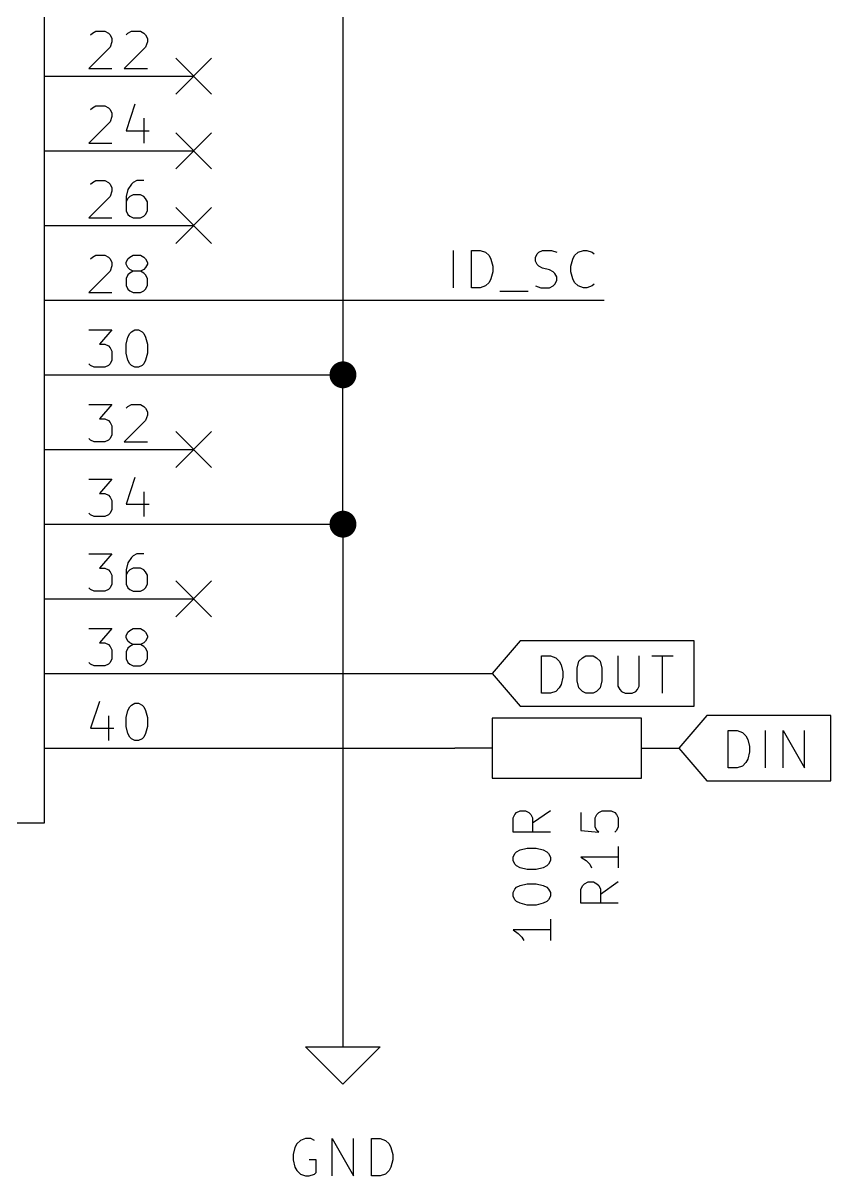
# Model space of a CAD drawing. Extents: x 0.4 to 11.3, y -7.9 to -0.4.
# Drawn here: x 2.621 to 3.704, y -3.523 to -1.979 of the extents above; entities that cross this region are included whole.
import ezdxf

# ---------------------------------------------------------------- set-up
doc = ezdxf.new("R2010")
doc.units = 0
doc.header["$MEASUREMENT"] = 0
for name, color, linetype in [('BLUE2', 5, 'CONTINUOUS'), ('CYAN2', 4, 'CONTINUOUS'), ('GRAY1', 251, 'CONTINUOUS'), ('GREEN3', 91, 'CONTINUOUS'), ('RED2', 1, 'CONTINUOUS'), ('RED3', 11, 'CONTINUOUS')]:
    doc.layers.add(name, color=color, linetype=linetype)

msp = doc.modelspace()

# ---------------------------------------------------------------- linework, layer by layer
at = {"layer": 'BLUE2', "linetype": 'CONTINUOUS'}
for p, q in [((2.826, -2.026), (2.874, -2.074)), ((2.874, -2.026), (2.826, -2.074)), ((2.826, -2.126), (2.874, -2.174)), ((2.874, -2.126), (2.826, -2.174)), ((2.826, -2.226), (2.874, -2.274)), ((2.874, -2.226), (2.826, -2.274)), ((2.826, -2.526), (2.874, -2.574)), ((2.874, -2.526), (2.826, -2.574)), ((2.826, -2.726), (2.874, -2.774)), ((2.874, -2.726), (2.826, -2.774))]:
    msp.add_line(p, q, dxfattribs=at)
at = {"layer": 'CYAN2', "linetype": 'CONTINUOUS'}
for p, q in [((3.2778, -3.0434), (3.2802, -3.0387)), ((3.2778, -3.0434), (3.2802, -3.0387)), ((3.2802, -3.0387), (3.2826, -3.0363)), ((3.2802, -3.0387), (3.2826, -3.0363)), ((3.2826, -3.0363), (3.2873, -3.0339)), ((3.2826, -3.0363), (3.2873, -3.0339)), ((3.2873, -3.0339), (3.2945, -3.0339)), ((3.2873, -3.0339), (3.2945, -3.0339)), ((3.2945, -3.0339), (3.2992, -3.0363)), ((3.2945, -3.0339), (3.2992, -3.0363)), ((3.2992, -3.0363), (3.3016, -3.0387)), ((3.2992, -3.0363), (3.3016, -3.0387)), ((3.3016, -3.0387), (3.304, -3.0434)), ((3.3016, -3.0387), (3.304, -3.0434)), ((3.3278, -3.0339), (3.304, -3.0506)), ((3.3278, -3.0339), (3.304, -3.0506)), ((3.3688, -3.0363), (3.3688, -3.0601)), ((3.3688, -3.0363), (3.3688, -3.0601)), ((3.3878, -3.0434), (3.3902, -3.0387)), ((3.3878, -3.0434), (3.3902, -3.0387)), ((3.3902, -3.0387), (3.3926, -3.0363)), ((3.3902, -3.0387), (3.3926, -3.0363)), ((3.3926, -3.0363), (3.3974, -3.0339)), ((3.3926, -3.0363), (3.3974, -3.0339)), ((3.3974, -3.0339), (3.4093, -3.0339)), ((3.3974, -3.0339), (3.4093, -3.0339)), ((3.4093, -3.0339), (3.414, -3.0363)), ((3.4093, -3.0339), (3.414, -3.0363)), ((3.414, -3.0363), (3.4164, -3.0387)), ((3.414, -3.0363), (3.4164, -3.0387)), ((3.4164, -3.0387), (3.4188, -3.0434)), ((3.4164, -3.0387), (3.4188, -3.0434)), ((3.2778, -3.0625), (3.2778, -3.0434)), ((3.2778, -3.0625), (3.2778, -3.0434)), ((3.304, -3.0434), (3.304, -3.0625)), ((3.304, -3.0434), (3.304, -3.0625)), ((3.3878, -3.0553), (3.3878, -3.0434)), ((3.3878, -3.0553), (3.3878, -3.0434)), ((3.3902, -3.0601), (3.3878, -3.0553)), ((3.3902, -3.0601), (3.3878, -3.0553)), ((3.4188, -3.0553), (3.4164, -3.0601)), ((3.4188, -3.0553), (3.4164, -3.0601)), ((3.4188, -3.0434), (3.4188, -3.0553)), ((3.4188, -3.0434), (3.4188, -3.0553)), ((3.3278, -3.0625), (3.2778, -3.0625)), ((3.3278, -3.0625), (3.2778, -3.0625)), ((3.3688, -3.0601), (3.3926, -3.0625)), ((3.3688, -3.0601), (3.3926, -3.0625)), ((3.3926, -3.0625), (3.3902, -3.0601)), ((3.3926, -3.0625), (3.3902, -3.0601)), ((3.4164, -3.0601), (3.414, -3.0625)), ((3.4164, -3.0601), (3.414, -3.0625)), ((3.2826, -3.0887), (3.2873, -3.0863)), ((3.2826, -3.0887), (3.2873, -3.0863)), ((3.2873, -3.0863), (3.2968, -3.0839)), ((3.2873, -3.0863), (3.2968, -3.0839)), ((3.2968, -3.0839), (3.3088, -3.0839)), ((3.2968, -3.0839), (3.3088, -3.0839)), ((3.3088, -3.0839), (3.3183, -3.0863)), ((3.3088, -3.0839), (3.3183, -3.0863)), ((3.3183, -3.0863), (3.323, -3.0887)), ((3.3183, -3.0863), (3.323, -3.0887)), ((3.4188, -3.0815), (3.4188, -3.1101)), ((3.4188, -3.0815), (3.4188, -3.1101)), ((3.2778, -3.0958), (3.2802, -3.091)), ((3.2778, -3.0958), (3.2802, -3.091)), ((3.2778, -3.1006), (3.2778, -3.0958)), ((3.2778, -3.1006), (3.2778, -3.0958)), ((3.2802, -3.1053), (3.2778, -3.1006)), ((3.2802, -3.1053), (3.2778, -3.1006)), ((3.2802, -3.091), (3.2826, -3.0887)), ((3.2802, -3.091), (3.2826, -3.0887)), ((3.323, -3.0887), (3.3254, -3.091)), ((3.323, -3.0887), (3.3254, -3.091)), ((3.3254, -3.091), (3.3278, -3.0958)), ((3.3254, -3.091), (3.3278, -3.0958)), ((3.3278, -3.1006), (3.3254, -3.1053)), ((3.3278, -3.1006), (3.3254, -3.1053)), ((3.3278, -3.0958), (3.3278, -3.1006)), ((3.3278, -3.0958), (3.3278, -3.1006)), ((3.4188, -3.0958), (3.3688, -3.0958)), ((3.3688, -3.0958), (3.3759, -3.1006)), ((3.4188, -3.0958), (3.3688, -3.0958)), ((3.3688, -3.0958), (3.3759, -3.1006)), ((3.3759, -3.1006), (3.3807, -3.1053)), ((3.3759, -3.1006), (3.3807, -3.1053)), ((3.2826, -3.1077), (3.2802, -3.1053)), ((3.2826, -3.1077), (3.2802, -3.1053)), ((3.2873, -3.1101), (3.2826, -3.1077)), ((3.2873, -3.1101), (3.2826, -3.1077)), ((3.2968, -3.1125), (3.2873, -3.1101)), ((3.2968, -3.1125), (3.2873, -3.1101)), ((3.3088, -3.1125), (3.2968, -3.1125)), ((3.3088, -3.1125), (3.2968, -3.1125)), ((3.3183, -3.1101), (3.3088, -3.1125)), ((3.3183, -3.1101), (3.3088, -3.1125)), ((3.323, -3.1077), (3.3183, -3.1101)), ((3.323, -3.1077), (3.3183, -3.1101)), ((3.3254, -3.1053), (3.323, -3.1077)), ((3.3254, -3.1053), (3.323, -3.1077)), ((3.3807, -3.1053), (3.3831, -3.1101)), ((3.3807, -3.1053), (3.3831, -3.1101)), ((3.2826, -3.1363), (3.2873, -3.1339)), ((3.2826, -3.1363), (3.2873, -3.1339)), ((3.2873, -3.1339), (3.2968, -3.1315)), ((3.2873, -3.1339), (3.2968, -3.1315)), ((3.2968, -3.1315), (3.3088, -3.1315)), ((3.2968, -3.1315), (3.3088, -3.1315)), ((3.3088, -3.1315), (3.3183, -3.1339)), ((3.3088, -3.1315), (3.3183, -3.1339)), ((3.3183, -3.1339), (3.323, -3.1363)), ((3.3183, -3.1339), (3.323, -3.1363)), ((3.3688, -3.1387), (3.3712, -3.1339)), ((3.3688, -3.1387), (3.3712, -3.1339)), ((3.3712, -3.1339), (3.3736, -3.1315)), ((3.3712, -3.1339), (3.3736, -3.1315)), ((3.3736, -3.1315), (3.3783, -3.1291)), ((3.3736, -3.1315), (3.3783, -3.1291)), ((3.3783, -3.1291), (3.3855, -3.1291)), ((3.3783, -3.1291), (3.3855, -3.1291)), ((3.3855, -3.1291), (3.3902, -3.1315)), ((3.3855, -3.1291), (3.3902, -3.1315)), ((3.3902, -3.1315), (3.3926, -3.1339)), ((3.3902, -3.1315), (3.3926, -3.1339)), ((3.3926, -3.1339), (3.395, -3.1387)), ((3.3926, -3.1339), (3.395, -3.1387)), ((3.4188, -3.1291), (3.395, -3.1458)), ((3.4188, -3.1291), (3.395, -3.1458)), ((3.2778, -3.1434), (3.2802, -3.1387)), ((3.2778, -3.1434), (3.2802, -3.1387)), ((3.2778, -3.1482), (3.2778, -3.1434)), ((3.2778, -3.1482), (3.2778, -3.1434)), ((3.2802, -3.1529), (3.2778, -3.1482)), ((3.2802, -3.1529), (3.2778, -3.1482)), ((3.2802, -3.1387), (3.2826, -3.1363)), ((3.2802, -3.1387), (3.2826, -3.1363)), ((3.323, -3.1363), (3.3254, -3.1387)), ((3.323, -3.1363), (3.3254, -3.1387)), ((3.3254, -3.1387), (3.3278, -3.1434)), ((3.3254, -3.1387), (3.3278, -3.1434)), ((3.3278, -3.1482), (3.3254, -3.1529)), ((3.3278, -3.1482), (3.3254, -3.1529)), ((3.3278, -3.1434), (3.3278, -3.1482)), ((3.3278, -3.1434), (3.3278, -3.1482)), ((3.3688, -3.1577), (3.3688, -3.1387)), ((3.3688, -3.1577), (3.3688, -3.1387)), ((3.395, -3.1387), (3.395, -3.1577)), ((3.395, -3.1387), (3.395, -3.1577)), ((3.2826, -3.1553), (3.2802, -3.1529)), ((3.2826, -3.1553), (3.2802, -3.1529)), ((3.2873, -3.1577), (3.2826, -3.1553)), ((3.2873, -3.1577), (3.2826, -3.1553)), ((3.2968, -3.1601), (3.2873, -3.1577)), ((3.2968, -3.1601), (3.2873, -3.1577)), ((3.3088, -3.1601), (3.2968, -3.1601)), ((3.3088, -3.1601), (3.2968, -3.1601)), ((3.3183, -3.1577), (3.3088, -3.1601)), ((3.3183, -3.1577), (3.3088, -3.1601)), ((3.323, -3.1553), (3.3183, -3.1577)), ((3.323, -3.1553), (3.3183, -3.1577)), ((3.3254, -3.1529), (3.323, -3.1553)), ((3.3254, -3.1529), (3.323, -3.1553)), ((3.4188, -3.1577), (3.3688, -3.1577)), ((3.4188, -3.1577), (3.3688, -3.1577)), ((3.3278, -3.1791), (3.3278, -3.2077)), ((3.3278, -3.1791), (3.3278, -3.2077)), ((3.3278, -3.1934), (3.2778, -3.1934)), ((3.2778, -3.1934), (3.2849, -3.1982)), ((3.3278, -3.1934), (3.2778, -3.1934)), ((3.2778, -3.1934), (3.2849, -3.1982)), ((3.2849, -3.1982), (3.2897, -3.2029)), ((3.2849, -3.1982), (3.2897, -3.2029)), ((3.2897, -3.2029), (3.2921, -3.2077)), ((3.2897, -3.2029), (3.2921, -3.2077)), ((3, -3.4728), (2.9929, -3.4752)), ((3.0071, -3.4728), (3, -3.4728)), ((3.0119, -3.4752), (3.0071, -3.4728)), ((3.0357, -3.5228), (3.0357, -3.4728)), ((3.0357, -3.4728), (3.0643, -3.5228)), ((3.0643, -3.5228), (3.0643, -3.4728)), ((3.0881, -3.5228), (3.0881, -3.4728)), ((3.0881, -3.4728), (3.1, -3.4728)), ((3.1, -3.4728), (3.1071, -3.4752)), ((2.9857, -3.4847), (2.9833, -3.4942)), ((2.9881, -3.4799), (2.9857, -3.4847)), ((2.9929, -3.4752), (2.9881, -3.4799)), ((3.1071, -3.4752), (3.1119, -3.4799)), ((3.1119, -3.4799), (3.1143, -3.4847)), ((3.1143, -3.4847), (3.1167, -3.4942)), ((2.9833, -3.4942), (2.9833, -3.5014)), ((2.9833, -3.5014), (2.9857, -3.5109)), ((3.0143, -3.5014), (3.0048, -3.5014)), ((3.0143, -3.518), (3.0143, -3.5014)), ((3.1167, -3.5014), (3.1143, -3.5109)), ((3.1167, -3.4942), (3.1167, -3.5014)), ((2.9857, -3.5109), (2.9881, -3.5157)), ((2.9881, -3.5157), (2.9929, -3.5204)), ((3.0119, -3.5204), (3.0143, -3.518)), ((3.1119, -3.5157), (3.1071, -3.5204)), ((3.1143, -3.5109), (3.1119, -3.5157)), ((2.9929, -3.5204), (3, -3.5228)), ((3, -3.5228), (3.0048, -3.5228)), ((3.0048, -3.5228), (3.0119, -3.5204)), ((3.1, -3.5228), (3.0881, -3.5228)), ((3.1071, -3.5204), (3.1, -3.5228))]:
    msp.add_line(p, q, dxfattribs=at)
at = {"layer": 'GRAY1', "linetype": 'CONTINUOUS'}
for p, q in [((3.1983, -2.3333), (3.1983, -2.2833)), ((3.2221, -2.3333), (3.2221, -2.2833)), ((3.2221, -2.2833), (3.234, -2.2833)), ((3.234, -2.2833), (3.2411, -2.2857)), ((3.3126, -2.2857), (3.3173, -2.2833)), ((3.3173, -2.2833), (3.3292, -2.2833)), ((3.3292, -2.2833), (3.3364, -2.2857)), ((3.3649, -2.2857), (3.3721, -2.2833)), ((3.3721, -2.2833), (3.3768, -2.2833)), ((3.3768, -2.2833), (3.384, -2.2857)), ((3.2411, -2.2857), (3.2459, -2.2904)), ((3.2459, -2.2904), (3.2483, -2.2952)), ((3.2483, -2.2952), (3.2506, -2.3047)), ((3.3078, -2.2928), (3.3102, -2.2881)), ((3.3078, -2.2976), (3.3078, -2.2928)), ((3.3102, -2.3023), (3.3078, -2.2976)), ((3.3102, -2.2881), (3.3126, -2.2857)), ((3.3554, -2.3047), (3.3578, -2.2952)), ((3.3578, -2.2952), (3.3602, -2.2904)), ((3.3602, -2.2904), (3.3649, -2.2857)), ((3.384, -2.2857), (3.3864, -2.2881)), ((3.2506, -2.3119), (3.2483, -2.3214)), ((3.2506, -2.3047), (3.2506, -2.3119)), ((3.3126, -2.3047), (3.3102, -2.3023)), ((3.3173, -2.3071), (3.3126, -2.3047)), ((3.3268, -2.3095), (3.3173, -2.3071)), ((3.3316, -2.3119), (3.3268, -2.3095)), ((3.334, -2.3143), (3.3316, -2.3119)), ((3.3364, -2.319), (3.334, -2.3143)), ((3.3554, -2.3119), (3.3554, -2.3047)), ((3.3578, -2.3214), (3.3554, -2.3119)), ((3.2411, -2.3309), (3.234, -2.3333)), ((3.2459, -2.3262), (3.2411, -2.3309)), ((3.2483, -2.3214), (3.2459, -2.3262)), ((3.3078, -2.3309), (3.3149, -2.3333)), ((3.3268, -2.3333), (3.3316, -2.3309)), ((3.3316, -2.3309), (3.334, -2.3285)), ((3.334, -2.3285), (3.3364, -2.3238)), ((3.3364, -2.3238), (3.3364, -2.319)), ((3.3602, -2.3262), (3.3578, -2.3214)), ((3.3649, -2.3309), (3.3602, -2.3262)), ((3.3721, -2.3333), (3.3649, -2.3309)), ((3.384, -2.3309), (3.3768, -2.3333)), ((3.3864, -2.3285), (3.384, -2.3309)), ((3.234, -2.3333), (3.2221, -2.3333)), ((3.2602, -2.3381), (3.2983, -2.3381)), ((3.3149, -2.3333), (3.3268, -2.3333)), ((3.3768, -2.3333), (3.3721, -2.3333))]:
    msp.add_line(p, q, dxfattribs=at)
at = {"layer": 'GREEN3', "linetype": 'CONTINUOUS'}
for p, q in [((3.05, -1.95), (3.05, -2.45)), ((2.85, -2.35), (3.4, -2.35)), ((2.85, -2.45), (3.05, -2.45)), ((3.05, -2.65), (3.05, -2.45)), ((2.85, -2.65), (3.05, -2.65)), ((3.05, -2.65), (3.05, -3.3)), ((2.85, -2.85), (3.25, -2.85)), ((2.85, -2.95), (3.2, -2.95))]:
    msp.add_line(p, q, dxfattribs=at)
at = {"layer": 'GREEN3', "const_width": 0.018}
for points in [[(3.041, -2.45, 1), (3.059, -2.45, 1)], [(3.041, -2.65, 1), (3.059, -2.65, 1)]]:
    msp.add_lwpolyline(points, format="xyb", close=True, dxfattribs=at)
at = {"layer": 'RED2', "linetype": 'CONTINUOUS'}
for p, q in [((2.65, -3.05), (2.65, -0.95)), ((2.65, -2.05), (2.85, -2.05)), ((2.65, -2.05), (2.85, -2.05)), ((2.65, -2.15), (2.85, -2.15)), ((2.65, -2.15), (2.85, -2.15)), ((2.65, -2.25), (2.85, -2.25)), ((2.65, -2.25), (2.85, -2.25)), ((2.65, -2.35), (2.85, -2.35)), ((2.65, -2.35), (2.85, -2.35)), ((2.65, -2.45), (2.85, -2.45)), ((2.65, -2.45), (2.85, -2.45)), ((2.65, -2.55), (2.85, -2.55)), ((2.65, -2.55), (2.85, -2.55)), ((2.65, -2.65), (2.85, -2.65)), ((2.65, -2.65), (2.85, -2.65)), ((2.65, -2.75), (2.85, -2.75)), ((2.65, -2.75), (2.85, -2.75)), ((3.2875, -2.8062), (3.25, -2.85)), ((3.5204, -2.8062), (3.2875, -2.8062)), ((3.5204, -2.85), (3.5204, -2.8062)), ((3.316, -2.8764), (3.316, -2.8264)), ((3.316, -2.8264), (3.3279, -2.8264)), ((3.3279, -2.8264), (3.3351, -2.8288)), ((3.3351, -2.8288), (3.3398, -2.8335)), ((3.3398, -2.8335), (3.3422, -2.8383)), ((3.3422, -2.8383), (3.3446, -2.8478)), ((3.3636, -2.843), (3.366, -2.8335)), ((3.366, -2.8335), (3.3708, -2.8288)), ((3.3708, -2.8288), (3.3755, -2.8264)), ((3.3755, -2.8264), (3.3851, -2.8264)), ((3.3851, -2.8264), (3.3898, -2.8288)), ((3.3898, -2.8288), (3.3946, -2.8335)), ((3.3946, -2.8335), (3.397, -2.843)), ((3.4184, -2.8264), (3.4184, -2.8669)), ((3.447, -2.8669), (3.447, -2.8264)), ((3.4636, -2.8264), (3.4922, -2.8264)), ((3.4779, -2.8764), (3.4779, -2.8264)), ((2.65, -2.85), (2.85, -2.85)), ((2.65, -2.85), (2.85, -2.85)), ((3.25, -2.85), (3.2875, -2.8938)), ((3.3446, -2.8549), (3.3422, -2.8645)), ((3.3446, -2.8478), (3.3446, -2.8549)), ((3.3636, -2.8597), (3.3636, -2.843)), ((3.397, -2.843), (3.397, -2.8597)), ((3.5204, -2.8938), (3.5204, -2.85)), ((3.3398, -2.8692), (3.3351, -2.874)), ((3.3422, -2.8645), (3.3398, -2.8692)), ((3.366, -2.8692), (3.3636, -2.8597)), ((3.3708, -2.874), (3.366, -2.8692)), ((3.3946, -2.8692), (3.3898, -2.874)), ((3.397, -2.8597), (3.3946, -2.8692)), ((3.4184, -2.8669), (3.4208, -2.8716)), ((3.4446, -2.8716), (3.447, -2.8669)), ((3.3279, -2.8764), (3.316, -2.8764)), ((3.3351, -2.874), (3.3279, -2.8764)), ((3.3755, -2.8764), (3.3708, -2.874)), ((3.3851, -2.8764), (3.3755, -2.8764)), ((3.3898, -2.874), (3.3851, -2.8764)), ((3.4208, -2.8716), (3.4232, -2.874)), ((3.4232, -2.874), (3.4279, -2.8764)), ((3.4279, -2.8764), (3.4374, -2.8764)), ((3.4374, -2.8764), (3.4422, -2.874)), ((3.4422, -2.874), (3.4446, -2.8716)), ((3.2875, -2.8938), (3.5204, -2.8938)), ((3.25, -2.91), (3.25, -2.99)), ((3.45, -2.91), (3.25, -2.91)), ((3.45, -2.99), (3.45, -2.91)), ((3.5375, -2.9062), (3.5, -2.95)), ((3.7037, -2.9062), (3.5375, -2.9062)), ((3.7037, -2.95), (3.7037, -2.9062)), ((3.566, -2.9764), (3.566, -2.9264)), ((3.566, -2.9264), (3.5779, -2.9264)), ((3.5779, -2.9264), (3.5851, -2.9288)), ((3.5851, -2.9288), (3.5898, -2.9335)), ((3.616, -2.9764), (3.616, -2.9264)), ((3.6398, -2.9764), (3.6398, -2.9264)), ((3.6398, -2.9264), (3.6684, -2.9764)), ((3.6684, -2.9764), (3.6684, -2.9264)), ((3.5898, -2.9335), (3.5922, -2.9383)), ((3.5922, -2.9383), (3.5946, -2.9478)), ((3.5946, -2.9478), (3.5946, -2.9549)), ((2.65, -2.95), (2.85, -2.95)), ((2.65, -2.95), (2.85, -2.95)), ((3.25, -2.95), (3.2, -2.95)), ((3.25, -2.95), (3.2, -2.95)), ((3.45, -2.95), (3.5, -2.95)), ((3.45, -2.95), (3.5, -2.95)), ((3.5, -2.95), (3.5375, -2.9938)), ((3.5946, -2.9549), (3.5922, -2.9645)), ((3.7037, -2.9938), (3.7037, -2.95)), ((3.5779, -2.9764), (3.566, -2.9764)), ((3.5851, -2.974), (3.5779, -2.9764)), ((3.5898, -2.9692), (3.5851, -2.974)), ((3.5922, -2.9645), (3.5898, -2.9692)), ((3.25, -2.99), (3.45, -2.99)), ((3.5375, -2.9938), (3.7037, -2.9938)), ((1.15, -3.05), (2.65, -3.05)), ((3.05, -3.3), (3.05, -3.35)), ((3.05, -3.4), (3, -3.35)), ((3, -3.35), (3.05, -3.35)), ((3.05, -3.35), (3.1, -3.35)), ((3.1, -3.35), (3.05, -3.4))]:
    msp.add_line(p, q, dxfattribs=at)
at = {"layer": 'RED3', "linetype": 'CONTINUOUS'}
for p, q in [((2.7143, -1.9923), (2.719, -1.9899)), ((2.7143, -1.9923), (2.719, -1.9899)), ((2.719, -1.9899), (2.731, -1.9899)), ((2.719, -1.9899), (2.731, -1.9899)), ((2.731, -1.9899), (2.7357, -1.9923)), ((2.731, -1.9899), (2.7357, -1.9923)), ((2.7619, -1.9923), (2.7667, -1.9899)), ((2.7619, -1.9923), (2.7667, -1.9899)), ((2.7667, -1.9899), (2.7786, -1.9899)), ((2.7667, -1.9899), (2.7786, -1.9899)), ((2.7786, -1.9899), (2.7833, -1.9923)), ((2.7786, -1.9899), (2.7833, -1.9923)), ((2.7119, -1.9946), (2.7143, -1.9923)), ((2.7119, -1.9946), (2.7143, -1.9923)), ((2.7357, -1.9923), (2.7381, -1.9946)), ((2.7357, -1.9923), (2.7381, -1.9946)), ((2.7381, -1.9946), (2.7405, -1.9994)), ((2.7381, -1.9946), (2.7405, -1.9994)), ((2.7405, -2.0042), (2.7381, -2.0113)), ((2.7405, -2.0042), (2.7381, -2.0113)), ((2.7405, -1.9994), (2.7405, -2.0042)), ((2.7405, -1.9994), (2.7405, -2.0042)), ((2.7595, -1.9946), (2.7619, -1.9923)), ((2.7595, -1.9946), (2.7619, -1.9923)), ((2.7833, -1.9923), (2.7857, -1.9946)), ((2.7833, -1.9923), (2.7857, -1.9946)), ((2.7857, -1.9946), (2.7881, -1.9994)), ((2.7857, -1.9946), (2.7881, -1.9994)), ((2.7881, -2.0042), (2.7857, -2.0113)), ((2.7881, -2.0042), (2.7857, -2.0113)), ((2.7881, -1.9994), (2.7881, -2.0042)), ((2.7881, -1.9994), (2.7881, -2.0042)), ((2.7381, -2.0113), (2.7095, -2.0399)), ((2.7381, -2.0113), (2.7095, -2.0399)), ((2.7857, -2.0113), (2.7571, -2.0399)), ((2.7857, -2.0113), (2.7571, -2.0399)), ((2.7095, -2.0399), (2.7405, -2.0399)), ((2.7095, -2.0399), (2.7405, -2.0399)), ((2.7571, -2.0399), (2.7881, -2.0399)), ((2.7571, -2.0399), (2.7881, -2.0399)), ((2.7119, -2.0946), (2.7143, -2.0923)), ((2.7119, -2.0946), (2.7143, -2.0923)), ((2.7143, -2.0923), (2.719, -2.0899)), ((2.7143, -2.0923), (2.719, -2.0899)), ((2.719, -2.0899), (2.731, -2.0899)), ((2.719, -2.0899), (2.731, -2.0899)), ((2.731, -2.0899), (2.7357, -2.0923)), ((2.731, -2.0899), (2.7357, -2.0923)), ((2.7357, -2.0923), (2.7381, -2.0946)), ((2.7357, -2.0923), (2.7381, -2.0946)), ((2.7381, -2.0946), (2.7405, -2.0994)), ((2.7381, -2.0946), (2.7405, -2.0994)), ((2.7405, -2.0994), (2.7405, -2.1042)), ((2.7405, -2.0994), (2.7405, -2.1042)), ((2.7714, -2.0875), (2.7595, -2.1232)), ((2.7714, -2.0875), (2.7595, -2.1232)), ((2.7381, -2.1113), (2.7095, -2.1399)), ((2.7381, -2.1113), (2.7095, -2.1399)), ((2.7405, -2.1042), (2.7381, -2.1113)), ((2.7405, -2.1042), (2.7381, -2.1113)), ((2.7833, -2.1065), (2.7833, -2.1399)), ((2.7833, -2.1065), (2.7833, -2.1399)), ((2.7595, -2.1232), (2.7905, -2.1232)), ((2.7595, -2.1232), (2.7905, -2.1232)), ((2.7095, -2.1399), (2.7405, -2.1399)), ((2.7095, -2.1399), (2.7405, -2.1399)), ((2.7119, -2.1946), (2.7143, -2.1923)), ((2.7119, -2.1946), (2.7143, -2.1923)), ((2.7143, -2.1923), (2.719, -2.1899)), ((2.7143, -2.1923), (2.719, -2.1899)), ((2.719, -2.1899), (2.731, -2.1899)), ((2.719, -2.1899), (2.731, -2.1899)), ((2.731, -2.1899), (2.7357, -2.1923)), ((2.731, -2.1899), (2.7357, -2.1923)), ((2.7357, -2.1923), (2.7381, -2.1946)), ((2.7357, -2.1923), (2.7381, -2.1946)), ((2.769, -2.1923), (2.7667, -2.1946)), ((2.769, -2.1923), (2.7667, -2.1946)), ((2.7738, -2.1899), (2.769, -2.1923)), ((2.7738, -2.1899), (2.769, -2.1923)), ((2.7833, -2.1899), (2.7738, -2.1899)), ((2.7833, -2.1899), (2.7738, -2.1899)), ((2.7381, -2.1946), (2.7405, -2.1994)), ((2.7381, -2.1946), (2.7405, -2.1994)), ((2.7405, -2.2042), (2.7381, -2.2113)), ((2.7405, -2.2042), (2.7381, -2.2113)), ((2.7405, -2.1994), (2.7405, -2.2042)), ((2.7405, -2.1994), (2.7405, -2.2042)), ((2.7619, -2.2018), (2.7595, -2.2113)), ((2.7619, -2.2018), (2.7595, -2.2113)), ((2.7667, -2.1946), (2.7619, -2.2018)), ((2.7667, -2.1946), (2.7619, -2.2018)), ((2.7381, -2.2113), (2.7095, -2.2399)), ((2.7381, -2.2113), (2.7095, -2.2399)), ((2.7595, -2.2113), (2.7595, -2.2304)), ((2.7595, -2.2113), (2.7595, -2.2304)), ((2.7619, -2.2137), (2.7595, -2.2184)), ((2.7619, -2.2137), (2.7595, -2.2184)), ((2.7643, -2.2113), (2.7619, -2.2137)), ((2.7643, -2.2113), (2.7619, -2.2137)), ((2.769, -2.2089), (2.7643, -2.2113)), ((2.769, -2.2089), (2.7643, -2.2113)), ((2.7786, -2.2089), (2.769, -2.2089)), ((2.7786, -2.2089), (2.769, -2.2089)), ((2.7833, -2.2113), (2.7786, -2.2089)), ((2.7833, -2.2113), (2.7786, -2.2089)), ((2.7857, -2.2137), (2.7833, -2.2113)), ((2.7857, -2.2137), (2.7833, -2.2113)), ((2.7881, -2.2184), (2.7857, -2.2137)), ((2.7881, -2.2184), (2.7857, -2.2137)), ((2.7881, -2.2304), (2.7881, -2.2184)), ((2.7881, -2.2304), (2.7881, -2.2184)), ((2.7595, -2.2304), (2.7619, -2.2351)), ((2.7595, -2.2304), (2.7619, -2.2351)), ((2.7619, -2.2351), (2.7643, -2.2375)), ((2.7619, -2.2351), (2.7643, -2.2375)), ((2.7643, -2.2375), (2.769, -2.2399)), ((2.7643, -2.2375), (2.769, -2.2399)), ((2.7786, -2.2399), (2.7833, -2.2375)), ((2.7786, -2.2399), (2.7833, -2.2375)), ((2.7833, -2.2375), (2.7857, -2.2351)), ((2.7833, -2.2375), (2.7857, -2.2351)), ((2.7857, -2.2351), (2.7881, -2.2304)), ((2.7857, -2.2351), (2.7881, -2.2304)), ((2.7095, -2.2399), (2.7405, -2.2399)), ((2.7095, -2.2399), (2.7405, -2.2399)), ((2.769, -2.2399), (2.7786, -2.2399)), ((2.769, -2.2399), (2.7786, -2.2399)), ((2.7119, -2.2946), (2.7143, -2.2923)), ((2.7119, -2.2946), (2.7143, -2.2923)), ((2.7143, -2.2923), (2.719, -2.2899)), ((2.7143, -2.2923), (2.719, -2.2899)), ((2.719, -2.2899), (2.731, -2.2899)), ((2.719, -2.2899), (2.731, -2.2899)), ((2.731, -2.2899), (2.7357, -2.2923)), ((2.731, -2.2899), (2.7357, -2.2923)), ((2.7357, -2.2923), (2.7381, -2.2946)), ((2.7357, -2.2923), (2.7381, -2.2946)), ((2.7381, -2.2946), (2.7405, -2.2994)), ((2.7381, -2.2946), (2.7405, -2.2994)), ((2.7405, -2.2994), (2.7405, -2.3042)), ((2.7405, -2.2994), (2.7405, -2.3042)), ((2.7595, -2.2994), (2.7619, -2.2946)), ((2.7595, -2.2994), (2.7619, -2.2946)), ((2.7595, -2.3018), (2.7595, -2.2994)), ((2.7595, -2.3018), (2.7595, -2.2994)), ((2.7619, -2.2946), (2.7643, -2.2923)), ((2.7619, -2.2946), (2.7643, -2.2923)), ((2.7643, -2.2923), (2.769, -2.2899)), ((2.7643, -2.2923), (2.769, -2.2899)), ((2.769, -2.2899), (2.7786, -2.2899)), ((2.769, -2.2899), (2.7786, -2.2899)), ((2.7786, -2.2899), (2.7833, -2.2923)), ((2.7786, -2.2899), (2.7833, -2.2923)), ((2.7833, -2.2923), (2.7857, -2.2946)), ((2.7833, -2.2923), (2.7857, -2.2946)), ((2.7857, -2.2946), (2.7881, -2.2994)), ((2.7857, -2.2946), (2.7881, -2.2994)), ((2.7881, -2.2994), (2.7881, -2.3018)), ((2.7881, -2.2994), (2.7881, -2.3018)), ((2.7381, -2.3113), (2.7095, -2.3399)), ((2.7381, -2.3113), (2.7095, -2.3399)), ((2.7405, -2.3042), (2.7381, -2.3113)), ((2.7405, -2.3042), (2.7381, -2.3113)), ((2.7619, -2.3065), (2.7595, -2.3018)), ((2.7619, -2.3065), (2.7595, -2.3018)), ((2.7643, -2.3089), (2.7619, -2.3065)), ((2.7643, -2.3089), (2.7619, -2.3065)), ((2.7643, -2.3137), (2.7619, -2.3161)), ((2.7643, -2.3137), (2.7619, -2.3161)), ((2.769, -2.3113), (2.7643, -2.3089)), ((2.769, -2.3113), (2.7643, -2.3089)), ((2.769, -2.3113), (2.7643, -2.3137)), ((2.769, -2.3113), (2.7643, -2.3137)), ((2.7786, -2.3113), (2.769, -2.3113)), ((2.7786, -2.3113), (2.769, -2.3113)), ((2.7833, -2.3089), (2.7786, -2.3113)), ((2.7833, -2.3089), (2.7786, -2.3113)), ((2.7833, -2.3137), (2.7786, -2.3113)), ((2.7833, -2.3137), (2.7786, -2.3113)), ((2.7857, -2.3065), (2.7833, -2.3089)), ((2.7857, -2.3065), (2.7833, -2.3089)), ((2.7857, -2.3161), (2.7833, -2.3137)), ((2.7857, -2.3161), (2.7833, -2.3137)), ((2.7881, -2.3018), (2.7857, -2.3065)), ((2.7881, -2.3018), (2.7857, -2.3065)), ((2.7619, -2.3161), (2.7595, -2.3208)), ((2.7619, -2.3161), (2.7595, -2.3208)), ((2.7595, -2.3208), (2.7595, -2.3304)), ((2.7595, -2.3208), (2.7595, -2.3304)), ((2.7595, -2.3304), (2.7619, -2.3351)), ((2.7595, -2.3304), (2.7619, -2.3351)), ((2.7881, -2.3208), (2.7857, -2.3161)), ((2.7881, -2.3208), (2.7857, -2.3161)), ((2.7857, -2.3351), (2.7881, -2.3304)), ((2.7857, -2.3351), (2.7881, -2.3304)), ((2.7881, -2.3304), (2.7881, -2.3208)), ((2.7881, -2.3304), (2.7881, -2.3208)), ((2.7095, -2.3399), (2.7405, -2.3399)), ((2.7095, -2.3399), (2.7405, -2.3399)), ((2.7619, -2.3351), (2.7643, -2.3375)), ((2.7619, -2.3351), (2.7643, -2.3375)), ((2.7643, -2.3375), (2.769, -2.3399)), ((2.7643, -2.3375), (2.769, -2.3399)), ((2.769, -2.3399), (2.7786, -2.3399)), ((2.769, -2.3399), (2.7786, -2.3399)), ((2.7786, -2.3399), (2.7833, -2.3375)), ((2.7786, -2.3399), (2.7833, -2.3375)), ((2.7833, -2.3375), (2.7857, -2.3351)), ((2.7833, -2.3375), (2.7857, -2.3351)), ((2.7095, -2.3899), (2.7405, -2.3899)), ((2.7095, -2.3899), (2.7405, -2.3899)), ((2.7405, -2.3899), (2.7238, -2.4089)), ((2.7405, -2.3899), (2.7238, -2.4089)), ((2.7643, -2.3946), (2.7667, -2.3923)), ((2.7643, -2.3946), (2.7667, -2.3923)), ((2.7667, -2.3923), (2.7714, -2.3899)), ((2.7667, -2.3923), (2.7714, -2.3899)), ((2.7714, -2.3899), (2.7762, -2.3899)), ((2.7714, -2.3899), (2.7762, -2.3899)), ((2.7762, -2.3899), (2.7809, -2.3923)), ((2.7762, -2.3899), (2.7809, -2.3923)), ((2.7809, -2.3923), (2.7833, -2.3946)), ((2.7809, -2.3923), (2.7833, -2.3946)), ((2.7595, -2.4089), (2.7619, -2.3994)), ((2.7595, -2.4089), (2.7619, -2.3994)), ((2.7619, -2.3994), (2.7643, -2.3946)), ((2.7619, -2.3994), (2.7643, -2.3946)), ((2.7833, -2.3946), (2.7857, -2.3994)), ((2.7833, -2.3946), (2.7857, -2.3994)), ((2.7857, -2.3994), (2.7881, -2.4089)), ((2.7857, -2.3994), (2.7881, -2.4089)), ((2.7238, -2.4089), (2.731, -2.4089)), ((2.7238, -2.4089), (2.731, -2.4089)), ((2.731, -2.4089), (2.7357, -2.4113)), ((2.731, -2.4089), (2.7357, -2.4113)), ((2.7357, -2.4113), (2.7381, -2.4137)), ((2.7357, -2.4113), (2.7381, -2.4137)), ((2.7381, -2.4137), (2.7405, -2.4184)), ((2.7381, -2.4137), (2.7405, -2.4184)), ((2.7405, -2.4184), (2.7405, -2.4304)), ((2.7405, -2.4184), (2.7405, -2.4304)), ((2.7595, -2.4208), (2.7595, -2.4089)), ((2.7595, -2.4208), (2.7595, -2.4089)), ((2.7619, -2.4304), (2.7595, -2.4208)), ((2.7619, -2.4304), (2.7595, -2.4208)), ((2.7881, -2.4208), (2.7857, -2.4304)), ((2.7881, -2.4208), (2.7857, -2.4304)), ((2.7881, -2.4089), (2.7881, -2.4208)), ((2.7881, -2.4089), (2.7881, -2.4208)), ((2.7119, -2.4375), (2.7095, -2.4351)), ((2.7119, -2.4375), (2.7095, -2.4351)), ((2.7167, -2.4399), (2.7119, -2.4375)), ((2.7167, -2.4399), (2.7119, -2.4375)), ((2.7357, -2.4375), (2.731, -2.4399)), ((2.7357, -2.4375), (2.731, -2.4399)), ((2.7381, -2.4351), (2.7357, -2.4375)), ((2.7381, -2.4351), (2.7357, -2.4375)), ((2.7405, -2.4304), (2.7381, -2.4351)), ((2.7405, -2.4304), (2.7381, -2.4351)), ((2.7643, -2.4351), (2.7619, -2.4304)), ((2.7643, -2.4351), (2.7619, -2.4304)), ((2.7667, -2.4375), (2.7643, -2.4351)), ((2.7667, -2.4375), (2.7643, -2.4351)), ((2.7714, -2.4399), (2.7667, -2.4375)), ((2.7714, -2.4399), (2.7667, -2.4375)), ((2.7809, -2.4375), (2.7762, -2.4399)), ((2.7809, -2.4375), (2.7762, -2.4399)), ((2.7833, -2.4351), (2.7809, -2.4375)), ((2.7833, -2.4351), (2.7809, -2.4375)), ((2.7857, -2.4304), (2.7833, -2.4351)), ((2.7857, -2.4304), (2.7833, -2.4351)), ((2.731, -2.4399), (2.7167, -2.4399)), ((2.731, -2.4399), (2.7167, -2.4399)), ((2.7762, -2.4399), (2.7714, -2.4399)), ((2.7762, -2.4399), (2.7714, -2.4399)), ((2.7095, -2.4899), (2.7405, -2.4899)), ((2.7095, -2.4899), (2.7405, -2.4899)), ((2.7405, -2.4899), (2.7238, -2.5089)), ((2.7405, -2.4899), (2.7238, -2.5089)), ((2.7595, -2.4946), (2.7619, -2.4923)), ((2.7595, -2.4946), (2.7619, -2.4923)), ((2.7619, -2.4923), (2.7667, -2.4899)), ((2.7619, -2.4923), (2.7667, -2.4899)), ((2.7667, -2.4899), (2.7786, -2.4899)), ((2.7667, -2.4899), (2.7786, -2.4899)), ((2.7786, -2.4899), (2.7833, -2.4923)), ((2.7786, -2.4899), (2.7833, -2.4923)), ((2.7833, -2.4923), (2.7857, -2.4946)), ((2.7833, -2.4923), (2.7857, -2.4946)), ((2.7857, -2.4946), (2.7881, -2.4994)), ((2.7857, -2.4946), (2.7881, -2.4994)), ((2.7881, -2.4994), (2.7881, -2.5042)), ((2.7881, -2.4994), (2.7881, -2.5042)), ((2.7238, -2.5089), (2.731, -2.5089)), ((2.7238, -2.5089), (2.731, -2.5089)), ((2.731, -2.5089), (2.7357, -2.5113)), ((2.731, -2.5089), (2.7357, -2.5113)), ((2.7357, -2.5113), (2.7381, -2.5137)), ((2.7357, -2.5113), (2.7381, -2.5137)), ((2.7381, -2.5137), (2.7405, -2.5184)), ((2.7381, -2.5137), (2.7405, -2.5184)), ((2.7857, -2.5113), (2.7571, -2.5399)), ((2.7857, -2.5113), (2.7571, -2.5399)), ((2.7881, -2.5042), (2.7857, -2.5113)), ((2.7881, -2.5042), (2.7857, -2.5113)), ((2.7405, -2.5304), (2.7381, -2.5351)), ((2.7405, -2.5304), (2.7381, -2.5351)), ((2.7405, -2.5184), (2.7405, -2.5304)), ((2.7405, -2.5184), (2.7405, -2.5304)), ((2.7119, -2.5375), (2.7095, -2.5351)), ((2.7119, -2.5375), (2.7095, -2.5351)), ((2.7167, -2.5399), (2.7119, -2.5375)), ((2.7167, -2.5399), (2.7119, -2.5375)), ((2.731, -2.5399), (2.7167, -2.5399)), ((2.731, -2.5399), (2.7167, -2.5399)), ((2.7357, -2.5375), (2.731, -2.5399)), ((2.7357, -2.5375), (2.731, -2.5399)), ((2.7381, -2.5351), (2.7357, -2.5375)), ((2.7381, -2.5351), (2.7357, -2.5375)), ((2.7571, -2.5399), (2.7881, -2.5399)), ((2.7571, -2.5399), (2.7881, -2.5399)), ((2.7095, -2.5899), (2.7405, -2.5899)), ((2.7095, -2.5899), (2.7405, -2.5899)), ((2.7405, -2.5899), (2.7238, -2.6089)), ((2.7405, -2.5899), (2.7238, -2.6089)), ((2.7714, -2.5875), (2.7595, -2.6232)), ((2.7714, -2.5875), (2.7595, -2.6232)), ((2.7238, -2.6089), (2.731, -2.6089)), ((2.7238, -2.6089), (2.731, -2.6089)), ((2.731, -2.6089), (2.7357, -2.6113)), ((2.731, -2.6089), (2.7357, -2.6113)), ((2.7833, -2.6065), (2.7833, -2.6399)), ((2.7833, -2.6065), (2.7833, -2.6399)), ((2.7357, -2.6113), (2.7381, -2.6137)), ((2.7357, -2.6113), (2.7381, -2.6137)), ((2.7381, -2.6137), (2.7405, -2.6184)), ((2.7381, -2.6137), (2.7405, -2.6184)), ((2.7405, -2.6184), (2.7405, -2.6304)), ((2.7405, -2.6184), (2.7405, -2.6304)), ((2.7595, -2.6232), (2.7905, -2.6232)), ((2.7595, -2.6232), (2.7905, -2.6232)), ((2.7119, -2.6375), (2.7095, -2.6351)), ((2.7119, -2.6375), (2.7095, -2.6351)), ((2.7167, -2.6399), (2.7119, -2.6375)), ((2.7167, -2.6399), (2.7119, -2.6375)), ((2.731, -2.6399), (2.7167, -2.6399)), ((2.731, -2.6399), (2.7167, -2.6399)), ((2.7357, -2.6375), (2.731, -2.6399)), ((2.7357, -2.6375), (2.731, -2.6399)), ((2.7381, -2.6351), (2.7357, -2.6375)), ((2.7381, -2.6351), (2.7357, -2.6375)), ((2.7405, -2.6304), (2.7381, -2.6351)), ((2.7405, -2.6304), (2.7381, -2.6351)), ((2.7095, -2.6899), (2.7405, -2.6899)), ((2.7095, -2.6899), (2.7405, -2.6899)), ((2.7405, -2.6899), (2.7238, -2.7089)), ((2.7405, -2.6899), (2.7238, -2.7089)), ((2.7667, -2.6946), (2.7619, -2.7018)), ((2.7667, -2.6946), (2.7619, -2.7018)), ((2.769, -2.6923), (2.7667, -2.6946)), ((2.769, -2.6923), (2.7667, -2.6946)), ((2.7738, -2.6899), (2.769, -2.6923)), ((2.7738, -2.6899), (2.769, -2.6923)), ((2.7833, -2.6899), (2.7738, -2.6899)), ((2.7833, -2.6899), (2.7738, -2.6899)), ((2.7238, -2.7089), (2.731, -2.7089)), ((2.7238, -2.7089), (2.731, -2.7089)), ((2.731, -2.7089), (2.7357, -2.7113)), ((2.731, -2.7089), (2.7357, -2.7113)), ((2.7357, -2.7113), (2.7381, -2.7137)), ((2.7357, -2.7113), (2.7381, -2.7137)), ((2.7381, -2.7137), (2.7405, -2.7184)), ((2.7381, -2.7137), (2.7405, -2.7184)), ((2.7619, -2.7018), (2.7595, -2.7113)), ((2.7619, -2.7018), (2.7595, -2.7113)), ((2.7595, -2.7113), (2.7595, -2.7304)), ((2.7595, -2.7113), (2.7595, -2.7304)), ((2.7619, -2.7137), (2.7595, -2.7184)), ((2.7619, -2.7137), (2.7595, -2.7184)), ((2.7643, -2.7113), (2.7619, -2.7137)), ((2.7643, -2.7113), (2.7619, -2.7137)), ((2.769, -2.7089), (2.7643, -2.7113)), ((2.769, -2.7089), (2.7643, -2.7113)), ((2.7786, -2.7089), (2.769, -2.7089)), ((2.7786, -2.7089), (2.769, -2.7089)), ((2.7833, -2.7113), (2.7786, -2.7089)), ((2.7833, -2.7113), (2.7786, -2.7089)), ((2.7857, -2.7137), (2.7833, -2.7113)), ((2.7857, -2.7137), (2.7833, -2.7113)), ((2.7881, -2.7184), (2.7857, -2.7137)), ((2.7881, -2.7184), (2.7857, -2.7137)), ((2.7405, -2.7304), (2.7381, -2.7351)), ((2.7405, -2.7304), (2.7381, -2.7351)), ((2.7405, -2.7184), (2.7405, -2.7304)), ((2.7405, -2.7184), (2.7405, -2.7304)), ((2.7595, -2.7304), (2.7619, -2.7351)), ((2.7595, -2.7304), (2.7619, -2.7351)), ((2.7857, -2.7351), (2.7881, -2.7304)), ((2.7857, -2.7351), (2.7881, -2.7304)), ((2.7881, -2.7304), (2.7881, -2.7184)), ((2.7881, -2.7304), (2.7881, -2.7184)), ((2.7119, -2.7375), (2.7095, -2.7351)), ((2.7119, -2.7375), (2.7095, -2.7351)), ((2.7167, -2.7399), (2.7119, -2.7375)), ((2.7167, -2.7399), (2.7119, -2.7375)), ((2.731, -2.7399), (2.7167, -2.7399)), ((2.731, -2.7399), (2.7167, -2.7399)), ((2.7357, -2.7375), (2.731, -2.7399)), ((2.7357, -2.7375), (2.731, -2.7399)), ((2.7381, -2.7351), (2.7357, -2.7375)), ((2.7381, -2.7351), (2.7357, -2.7375)), ((2.7619, -2.7351), (2.7643, -2.7375)), ((2.7619, -2.7351), (2.7643, -2.7375)), ((2.7643, -2.7375), (2.769, -2.7399)), ((2.7643, -2.7375), (2.769, -2.7399)), ((2.769, -2.7399), (2.7786, -2.7399)), ((2.769, -2.7399), (2.7786, -2.7399)), ((2.7786, -2.7399), (2.7833, -2.7375)), ((2.7786, -2.7399), (2.7833, -2.7375)), ((2.7833, -2.7375), (2.7857, -2.7351)), ((2.7833, -2.7375), (2.7857, -2.7351)), ((2.7095, -2.7899), (2.7405, -2.7899)), ((2.7095, -2.7899), (2.7405, -2.7899)), ((2.7405, -2.7899), (2.7238, -2.8089)), ((2.7405, -2.7899), (2.7238, -2.8089)), ((2.7619, -2.7946), (2.7643, -2.7923)), ((2.7619, -2.7946), (2.7643, -2.7923)), ((2.7643, -2.7923), (2.769, -2.7899)), ((2.7643, -2.7923), (2.769, -2.7899)), ((2.769, -2.7899), (2.7786, -2.7899)), ((2.769, -2.7899), (2.7786, -2.7899)), ((2.7786, -2.7899), (2.7833, -2.7923)), ((2.7786, -2.7899), (2.7833, -2.7923)), ((2.7833, -2.7923), (2.7857, -2.7946)), ((2.7833, -2.7923), (2.7857, -2.7946)), ((2.7238, -2.8089), (2.731, -2.8089)), ((2.7238, -2.8089), (2.731, -2.8089)), ((2.731, -2.8089), (2.7357, -2.8113)), ((2.731, -2.8089), (2.7357, -2.8113)), ((2.7595, -2.7994), (2.7619, -2.7946)), ((2.7595, -2.7994), (2.7619, -2.7946)), ((2.7595, -2.8018), (2.7595, -2.7994)), ((2.7595, -2.8018), (2.7595, -2.7994)), ((2.7619, -2.8065), (2.7595, -2.8018)), ((2.7619, -2.8065), (2.7595, -2.8018)), ((2.7643, -2.8089), (2.7619, -2.8065)), ((2.7643, -2.8089), (2.7619, -2.8065)), ((2.769, -2.8113), (2.7643, -2.8089)), ((2.769, -2.8113), (2.7643, -2.8089)), ((2.7833, -2.8089), (2.7786, -2.8113)), ((2.7833, -2.8089), (2.7786, -2.8113)), ((2.7857, -2.8065), (2.7833, -2.8089)), ((2.7857, -2.8065), (2.7833, -2.8089)), ((2.7857, -2.7946), (2.7881, -2.7994)), ((2.7857, -2.7946), (2.7881, -2.7994)), ((2.7881, -2.8018), (2.7857, -2.8065)), ((2.7881, -2.8018), (2.7857, -2.8065)), ((2.7881, -2.7994), (2.7881, -2.8018)), ((2.7881, -2.7994), (2.7881, -2.8018)), ((2.7357, -2.8113), (2.7381, -2.8137)), ((2.7357, -2.8113), (2.7381, -2.8137)), ((2.7381, -2.8137), (2.7405, -2.8184)), ((2.7381, -2.8137), (2.7405, -2.8184)), ((2.7405, -2.8184), (2.7405, -2.8304)), ((2.7405, -2.8184), (2.7405, -2.8304)), ((2.7619, -2.8161), (2.7595, -2.8208)), ((2.7619, -2.8161), (2.7595, -2.8208)), ((2.7595, -2.8208), (2.7595, -2.8304)), ((2.7595, -2.8208), (2.7595, -2.8304)), ((2.7643, -2.8137), (2.7619, -2.8161)), ((2.7643, -2.8137), (2.7619, -2.8161)), ((2.769, -2.8113), (2.7643, -2.8137)), ((2.769, -2.8113), (2.7643, -2.8137)), ((2.7786, -2.8113), (2.769, -2.8113)), ((2.7786, -2.8113), (2.769, -2.8113)), ((2.7833, -2.8137), (2.7786, -2.8113)), ((2.7833, -2.8137), (2.7786, -2.8113)), ((2.7857, -2.8161), (2.7833, -2.8137)), ((2.7857, -2.8161), (2.7833, -2.8137)), ((2.7881, -2.8208), (2.7857, -2.8161)), ((2.7881, -2.8208), (2.7857, -2.8161)), ((2.7881, -2.8304), (2.7881, -2.8208)), ((2.7881, -2.8304), (2.7881, -2.8208)), ((2.7119, -2.8375), (2.7095, -2.8351)), ((2.7119, -2.8375), (2.7095, -2.8351)), ((2.7167, -2.8399), (2.7119, -2.8375)), ((2.7167, -2.8399), (2.7119, -2.8375)), ((2.731, -2.8399), (2.7167, -2.8399)), ((2.731, -2.8399), (2.7167, -2.8399)), ((2.7357, -2.8375), (2.731, -2.8399)), ((2.7357, -2.8375), (2.731, -2.8399)), ((2.7381, -2.8351), (2.7357, -2.8375)), ((2.7381, -2.8351), (2.7357, -2.8375)), ((2.7405, -2.8304), (2.7381, -2.8351)), ((2.7405, -2.8304), (2.7381, -2.8351)), ((2.7595, -2.8304), (2.7619, -2.8351)), ((2.7595, -2.8304), (2.7619, -2.8351)), ((2.7619, -2.8351), (2.7643, -2.8375)), ((2.7619, -2.8351), (2.7643, -2.8375)), ((2.7643, -2.8375), (2.769, -2.8399)), ((2.7643, -2.8375), (2.769, -2.8399)), ((2.769, -2.8399), (2.7786, -2.8399)), ((2.769, -2.8399), (2.7786, -2.8399)), ((2.7786, -2.8399), (2.7833, -2.8375)), ((2.7786, -2.8399), (2.7833, -2.8375)), ((2.7833, -2.8375), (2.7857, -2.8351)), ((2.7833, -2.8375), (2.7857, -2.8351)), ((2.7857, -2.8351), (2.7881, -2.8304)), ((2.7857, -2.8351), (2.7881, -2.8304)), ((2.7238, -2.8875), (2.7119, -2.9232)), ((2.7238, -2.8875), (2.7119, -2.9232)), ((2.7595, -2.9089), (2.7619, -2.8994)), ((2.7595, -2.9089), (2.7619, -2.8994)), ((2.7619, -2.8994), (2.7643, -2.8946)), ((2.7619, -2.8994), (2.7643, -2.8946)), ((2.7643, -2.8946), (2.7667, -2.8923)), ((2.7643, -2.8946), (2.7667, -2.8923)), ((2.7667, -2.8923), (2.7714, -2.8899)), ((2.7667, -2.8923), (2.7714, -2.8899)), ((2.7714, -2.8899), (2.7762, -2.8899)), ((2.7714, -2.8899), (2.7762, -2.8899)), ((2.7762, -2.8899), (2.7809, -2.8923)), ((2.7762, -2.8899), (2.7809, -2.8923)), ((2.7809, -2.8923), (2.7833, -2.8946)), ((2.7809, -2.8923), (2.7833, -2.8946)), ((2.7833, -2.8946), (2.7857, -2.8994)), ((2.7833, -2.8946), (2.7857, -2.8994)), ((2.7857, -2.8994), (2.7881, -2.9089)), ((2.7857, -2.8994), (2.7881, -2.9089)), ((2.7357, -2.9065), (2.7357, -2.9399)), ((2.7357, -2.9065), (2.7357, -2.9399)), ((2.7595, -2.9208), (2.7595, -2.9089)), ((2.7595, -2.9208), (2.7595, -2.9089)), ((2.7881, -2.9089), (2.7881, -2.9208)), ((2.7881, -2.9089), (2.7881, -2.9208)), ((2.7119, -2.9232), (2.7429, -2.9232)), ((2.7119, -2.9232), (2.7429, -2.9232)), ((2.7619, -2.9304), (2.7595, -2.9208)), ((2.7619, -2.9304), (2.7595, -2.9208)), ((2.7643, -2.9351), (2.7619, -2.9304)), ((2.7643, -2.9351), (2.7619, -2.9304)), ((2.7857, -2.9304), (2.7833, -2.9351)), ((2.7857, -2.9304), (2.7833, -2.9351)), ((2.7881, -2.9208), (2.7857, -2.9304)), ((2.7881, -2.9208), (2.7857, -2.9304)), ((2.7667, -2.9375), (2.7643, -2.9351)), ((2.7667, -2.9375), (2.7643, -2.9351)), ((2.7714, -2.9399), (2.7667, -2.9375)), ((2.7714, -2.9399), (2.7667, -2.9375)), ((2.7762, -2.9399), (2.7714, -2.9399)), ((2.7762, -2.9399), (2.7714, -2.9399)), ((2.7809, -2.9375), (2.7762, -2.9399)), ((2.7809, -2.9375), (2.7762, -2.9399)), ((2.7833, -2.9351), (2.7809, -2.9375)), ((2.7833, -2.9351), (2.7809, -2.9375))]:
    msp.add_line(p, q, dxfattribs=at)

doc.saveas('drawing.dxf')
